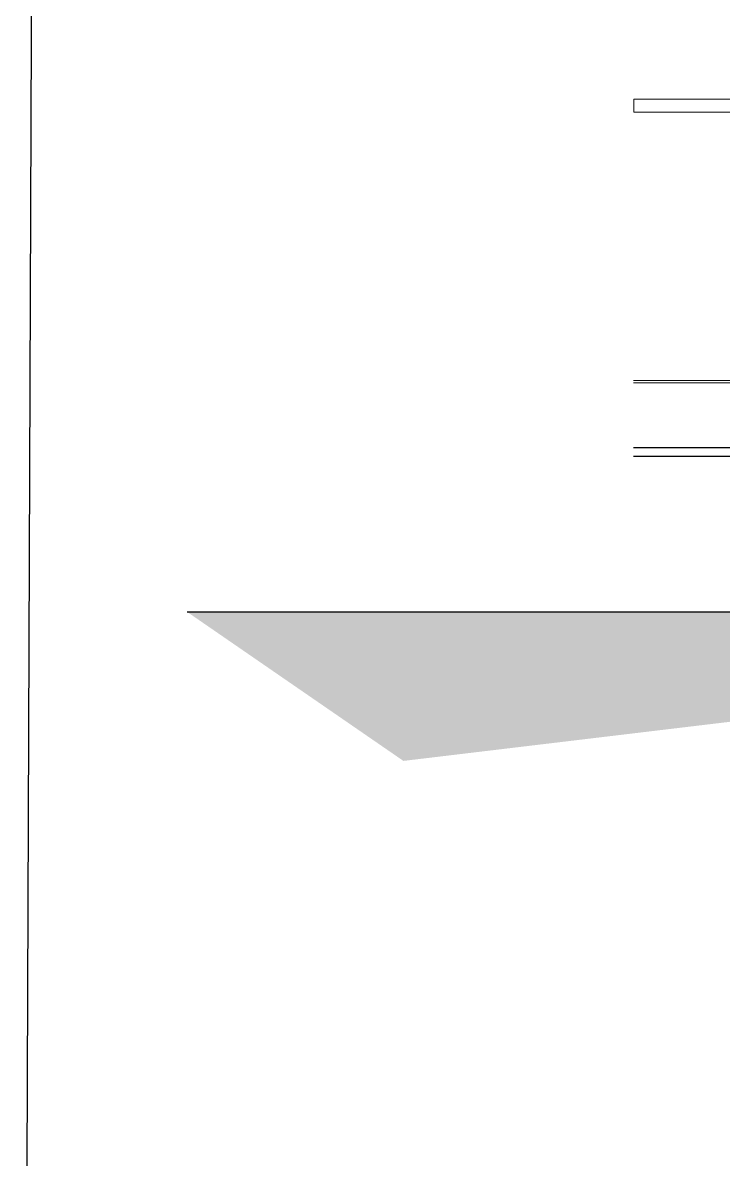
# Model space of a CAD drawing. Header units: feet. Extents: x -17 to 1389, y -162 to 787.
# Drawn here: x 231.5 to 313.5, y -29 to 103.9 of the extents above; entities that cross this region are included whole.
import ezdxf

# ---------------------------------------------------------------- set-up
doc = ezdxf.new("R2010")
doc.units = ezdxf.units.FT
doc.header["$MEASUREMENT"] = 0
for name, color, linetype in [('ATI CENTER SUPPORT', 7, 'Continuous'), ('ATI_EARTH', 34, 'Continuous'), ('DC FEEEDERS', 1, 'Continuous'), ('WIRE MANAGEMENT', 4, 'Continuous')]:
    doc.layers.add(name, color=color, linetype=linetype)
doc.layers.add('G-NPLT', color=67, linetype='Continuous', plot=False)

msp = doc.modelspace()

# ---------------------------------------------------------------- hatches: boundary and pattern name
at = {"layer": 'ATI_EARTH'}
h = msp.add_hatch(dxfattribs=at)
h.set_pattern_fill('EARTH', color=256, scale=1.139728, angle=45)
h.set_pattern_definition([(45, (-15599350.6315, -7768332.1494), (0, 10.2350524967), [7.237275026, -7.237275026]), (45, (-15599352.5505, -7768330.23), (0, 10.2350524967), [7.237275026, -7.237275026]), (45, (-15599354.4696, -7768328.311), (0, 10.2350524967), [7.237275026, -7.237275026]), (135, (-15599354.4696, -7768327.032), (-10.2350524967, 0), [7.237275026, -7.237275026]), (135, (-15599352.5505, -7768325.113), (-10.2350524967, 0), [7.237275026, -7.237275026]), (135, (-15599350.6315, -7768323.194), (-10.2350524967, 0), [7.237275026, -7.237275026])])
h.paths.add_polyline_path([(676.50531, 34.97633), (622.02978, 17.55968), (575.36517, 22.79066), (517.62891, 19.87339), (475.97827, 25.49586), (428.94705, 21.09663), (402.24949, 25.49586), (349.33726, 19.87339), (319.73822, 22.79066), (276.04411, 17.55968), (250.7529, 34.97633)])

# ---------------------------------------------------------------- linework, layer by layer
at = {"layer": 'ATI CENTER SUPPORT', "color": 8, "linetype": 'Continuous', "lineweight": 15}
for p, q in [((303.00662, 93.42137), (303.00662, 94.97633)), ((335.4448, 94.97633), (303.00662, 94.97633)), ((334.63846, 93.42137), (303.00662, 93.42137))]:
    msp.add_line(p, q, dxfattribs=at)
at = {"layer": 'ATI_EARTH', "color": 7}
msp.add_lwpolyline([(676.50531, 34.97633), (250.7529, 34.97633)], dxfattribs=at)
at = {"layer": 'DC FEEEDERS'}
for points in [[(381.50695, 54.16813), (302.95761, 54.16813)], [(381.50695, 53.18313), (302.95761, 53.18313)]]:
    msp.add_lwpolyline(points, dxfattribs=at)
at = {"layer": 'G-NPLT'}
msp.add_lwpolyline([(233.29189, 305.65703), (729.29189, 305.65703), (727.49222, -161.96824), (231.49222, -161.96824)], close=True, dxfattribs=at)
at = {"layer": 'WIRE MANAGEMENT', "color": 4, "linetype": 'Continuous', "lineweight": 18}
for p, q in [((302.95761, 62.07168), (321.50695, 62.07168)), ((321.50695, 61.7936), (302.95761, 61.7936))]:
    msp.add_line(p, q, dxfattribs=at)

doc.saveas('drawing.dxf')
